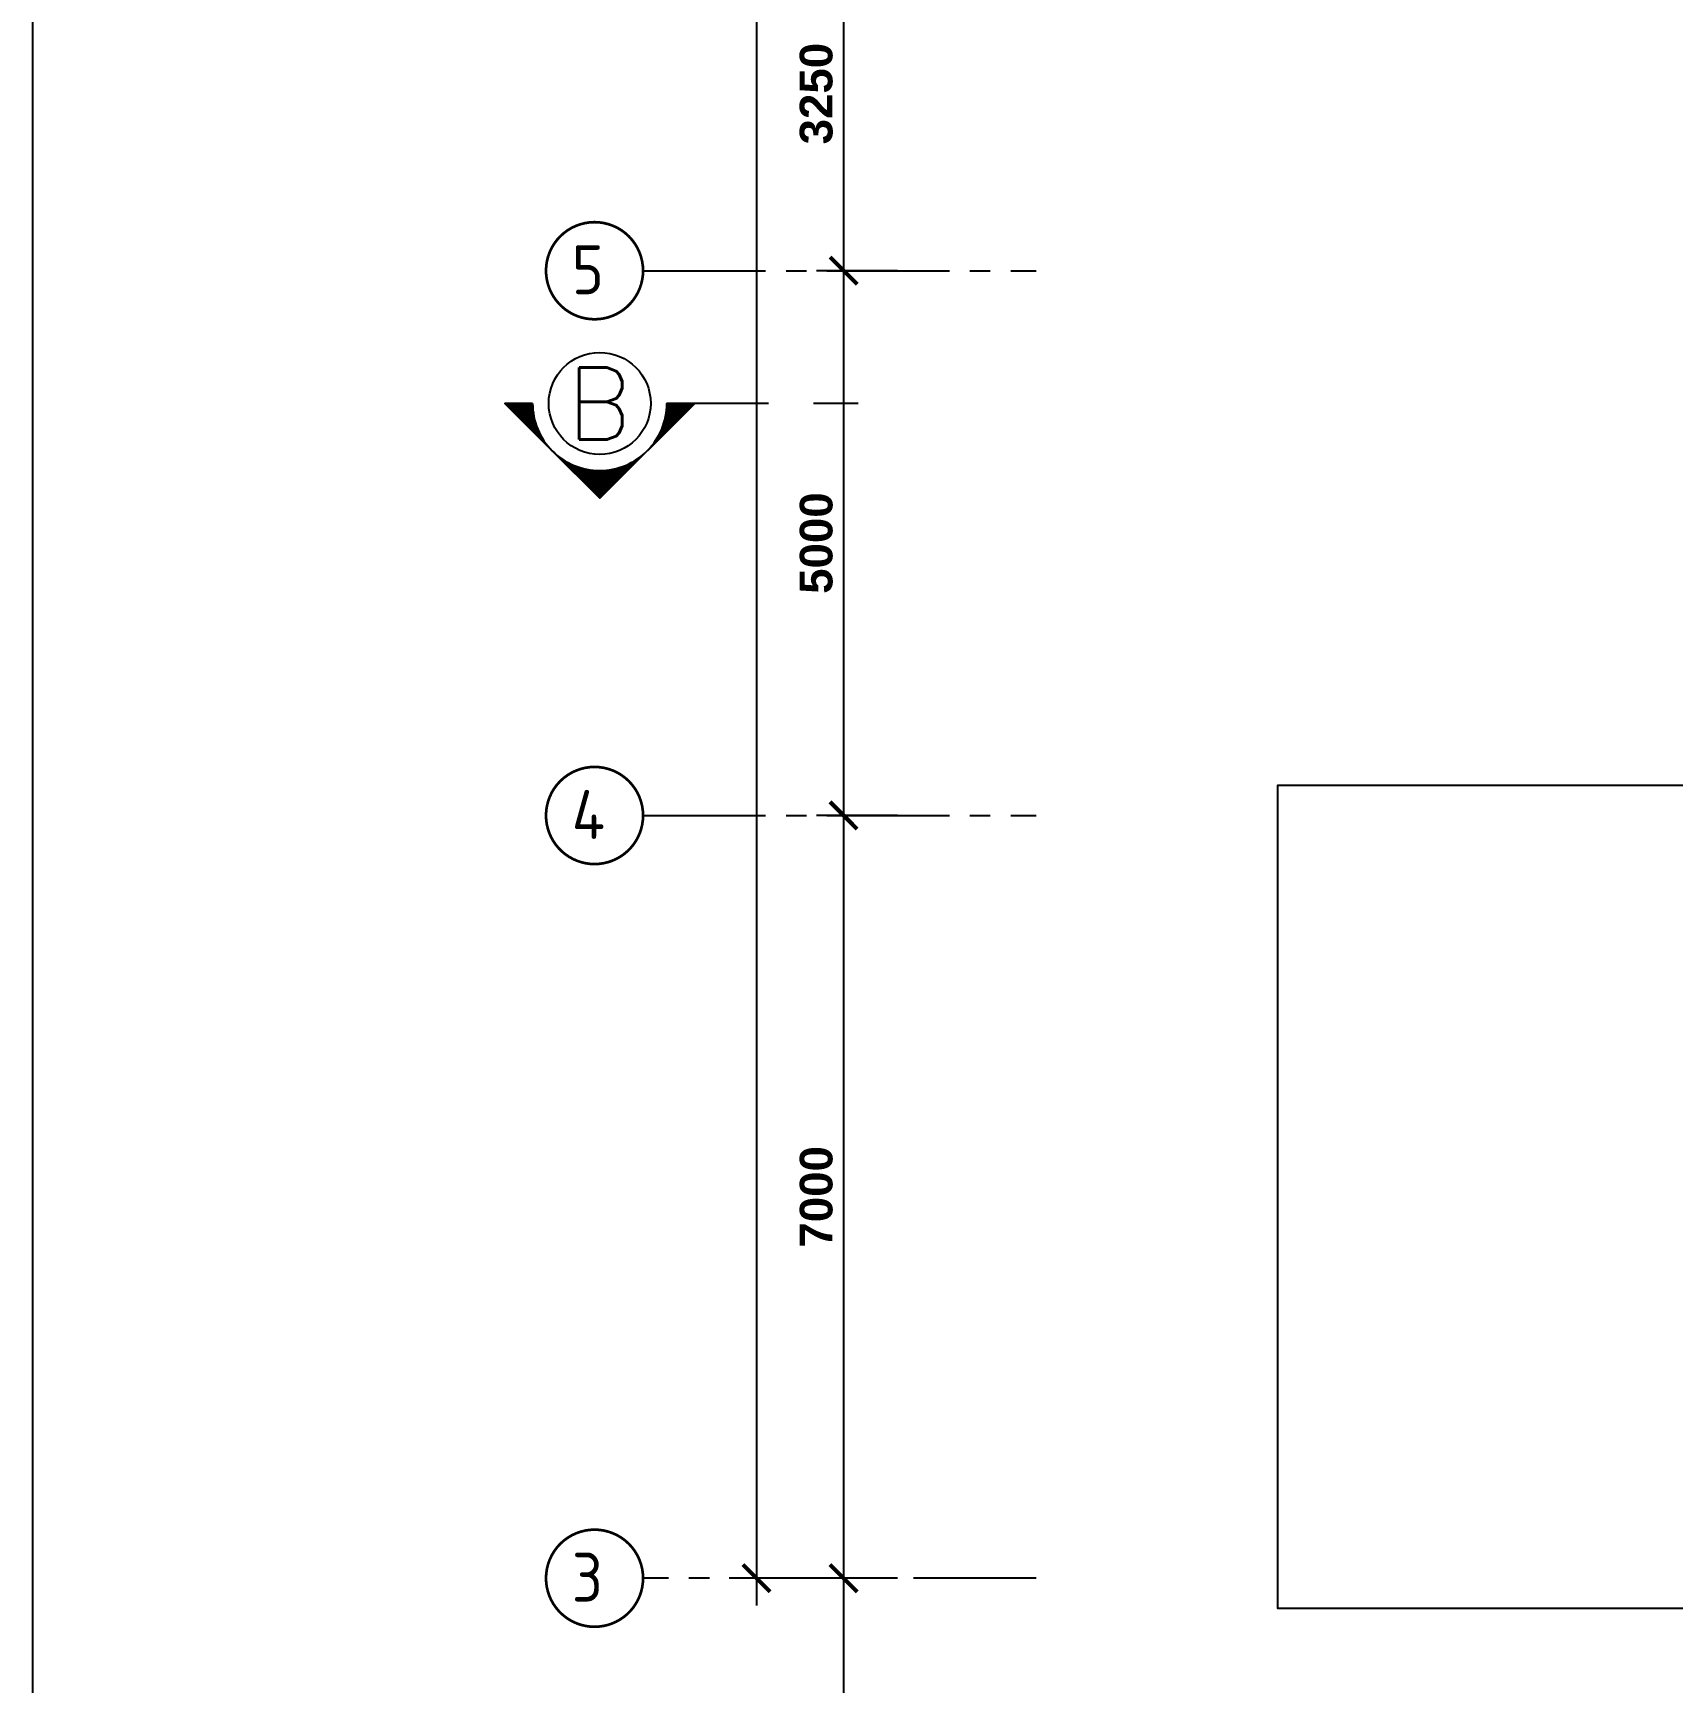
# Model space of a CAD drawing. Header units: inches. Extents: x 16928 to 514628, y -1471 to 241387.
# Drawn here: x 285816 to 300863, y 20278 to 35413 of the extents above; entities that cross this region are included whole.
import ezdxf

# ---------------------------------------------------------------- set-up
doc = ezdxf.new("R2010")
doc.units = ezdxf.units.IN
doc.header["$MEASUREMENT"] = 0
doc.linetypes.add('CENTER2', pattern=[1.125, 0.75, -0.125, 0.125, -0.125])
for name, color, linetype in [('DIM', 4, 'Continuous'), ('GRID', 8, 'CENTER2'), ('GRID-TEXT', 8, 'Continuous'), ('LW', 2, 'Continuous'), ('ROOF', 2, 'Continuous'), ('t.block', 4, 'Continuous')]:
    doc.layers.add(name, color=color, linetype=linetype)
doc.layers.add('t3', color=8, linetype='Continuous', lineweight=25)
doc.styles.add('ROMANS', font='ROMANS', dxfattribs={"width": 0.7})
doc.styles.add('STYLE1', font='ISOCP.SHX')
doc.styles.add('style2', font='sanssb__.ttf', dxfattribs={"height": 1200})
pattern_1 = [(45, (16915.929, -436766.96), (8.71155554, -8.71155554), [])]

# ---------------------------------------------------------------- blocks, each defined once
blk = doc.blocks.new('_ARCHTICK')
at = {"color": 0, "linetype": 'ByBlock', "const_width": 0.15}
blk.add_lwpolyline([(-0.5, -0.5), (0.5, 0.5)], dxfattribs=at)

msp = doc.modelspace()

# ---------------------------------------------------------------- hatches: boundary and pattern name
at = {"layer": 'LW'}
h = msp.add_hatch(dxfattribs=at)
h.set_pattern_fill('U', color=256, scale=12.32, angle=-45, style=0, pattern_type=0)
h.set_pattern_definition(pattern_1)
edge = h.paths.add_edge_path()
edge.add_arc((291019, 32013), 616, 540, 585)
edge.add_line((290584, 31577), (290148, 32013))
edge.add_line((290148, 32013), (290403, 32013))
h = msp.add_hatch(dxfattribs=at)
h.set_pattern_fill('U', color=256, scale=12.32, angle=-45, style=0, pattern_type=0)
h.set_pattern_definition(pattern_1)
edge = h.paths.add_edge_path()
edge.add_line((291891, 32013), (291455, 31577))
edge.add_arc((291019, 32013), 616, 675, 720)
edge.add_line((291635, 32013), (291891, 32013))
h = msp.add_hatch(dxfattribs=at)
h.set_pattern_fill('U', color=256, scale=12.32, angle=-45, style=0, pattern_type=0)
h.set_pattern_definition(pattern_1)
edge = h.paths.add_edge_path()
edge.add_line((291455, 31577), (291019, 31142))
edge.add_line((291019, 31142), (290584, 31577))
edge.add_arc((291019, 32013), 616, 585, 630)
edge.add_arc((291019, 32013), 616, 630, 675)

# ---------------------------------------------------------------- linework, layer by layer
for p, q in [((290403, 32013), (290148, 32013)), ((291019, 31142), (290148, 32013)), ((291019, 31142), (291891, 32013))]:
    msp.add_line(p, q)
at = {"layer": 'DIM'}
for p, q in [((292458, 54481), (292458, 20981)), ((293258, 36731), (293258, 32981)), ((293258, 33481), (293258, 27981)), ((293753, 33231), (293008, 33231)), ((293753, 33231), (293008, 33231)), ((293258, 28481), (293258, 20981)), ((293753, 28231), (293008, 28231)), ((293753, 28231), (293008, 28231)), ((293258, 21481), (293258, 17256)), ((292953, 21231), (292208, 21231)), ((293753, 21231), (293008, 21231)), ((293753, 21231), (293008, 21231))]:
    msp.add_line(p, q, dxfattribs=at)
at = {"layer": 'GRID', "ltscale": 1500}
for p, q in [((291417, 33231), (295026, 33231)), ((291417, 28231), (295026, 28231)), ((295026, 21231), (291417, 21231))]:
    msp.add_line(p, q, dxfattribs=at)
at = {"layer": 'GRID-TEXT', "const_width": 24.7}
for points in [[(291417, 33231, 1), (290526, 33231, 0.414214), (290972, 32785, 0.414214), (291417, 33231, 1)], [(291417, 28231, 1), (290526, 28231, 0.414214), (290972, 27785, 0.414214), (291417, 28231, 1)], [(291417, 21231, 1), (290526, 21231, 0.414214), (290972, 20785, 0.414214), (291417, 21231, 1)]]:
    msp.add_lwpolyline(points, format="xyb", dxfattribs=at)
at = {"layer": 'LW'}
for p, q in [((292570, 32013), (291635, 32013)), ((293393, 32013), (292981, 32013))]:
    msp.add_line(p, q, dxfattribs=at)
for points in [[(290403, 32013, 0.198912), (290584, 31577), (290148, 32013)], [(291891, 32013), (291455, 31577, 0.198912), (291635, 32013)], [(291455, 31577), (291019, 31142), (290584, 31577, 0.198912), (291019, 31397, 0.198912)]]:
    msp.add_lwpolyline(points, format="xyb", close=True, dxfattribs=at)
msp.add_circle((291019, 32013), 468, dxfattribs=at)
at = {"layer": 'ROOF', "linetype": 'Continuous', "ltscale": 2000}
msp.add_lwpolyline([(301242, 28506), (297242, 28506), (297242, 20956), (304342, 20956)], dxfattribs=at)
at = {"layer": 't.block', "color": 7, "ltscale": 0.5}
msp.add_lwpolyline([(380671, -1460), (285816, -1460), (285816, 63403), (380671, 63403)], close=True, dxfattribs=at)

# ---------------------------------------------------------------- block references
at = {"layer": 'DIM', "xscale": 250, "yscale": 250, "zscale": 250}
for p, rotation in [((293258, 33231), 270), ((293258, 33231), 90), ((293258, 28231), 90), ((293258, 28231), 270), ((292458, 21231), 270), ((293258, 21231), 270), ((293258, 21231), 90)]:
    msp.add_blockref('_ARCHTICK', p, dxfattribs=dict(at, rotation=rotation))

# ---------------------------------------------------------------- texts
at = {"layer": 'DIM', "char_height": 300, "attachment_point": 5, "rotation": 90, "style": 'style2'}
for s, insert in [('\\A1;3250', (293008, 34856)), ('\\A1;5000', (293008, 30731)), ('\\A1;7000', (293008, 24731))]:
    msp.add_mtext(s, dxfattribs=dict(at, insert=insert))
at = {"layer": 'GRID-TEXT', "style": 'STYLE1'}
for s, p in [('5', (290763, 33015)), ('4', (290763, 28015)), ('3', (290763, 21015))]:
    msp.add_text(s, height=450, dxfattribs=at).set_placement(p)
at = {"layer": 't3', "ltscale": 3, "style": 'ROMANS'}
msp.add_text('B', height=660, dxfattribs=at).set_placement((290717, 31681))

doc.saveas('drawing.dxf')
